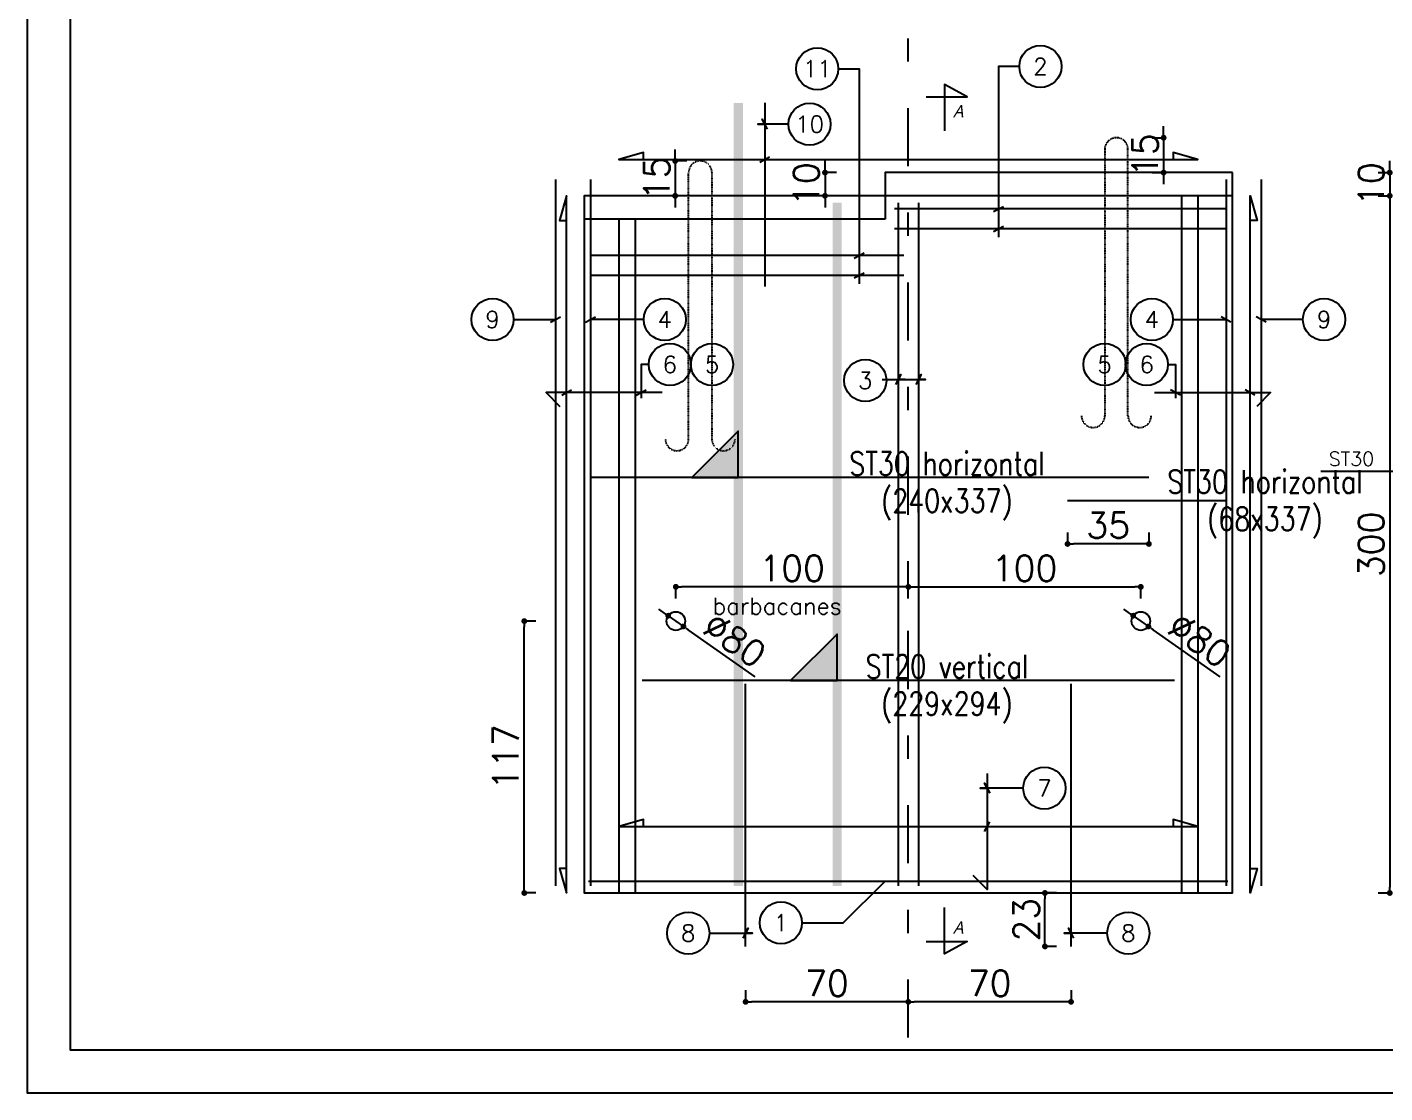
# Model space of a CAD drawing. Header units: millimetres. Extents: x -21776 to 63757, y -7870 to 8483.
# Drawn here: x 5602 to 6186, y -5309 to -4850 of the extents above; entities that cross this region are included whole.
import ezdxf
from ezdxf.enums import TextEntityAlignment as Align

# ---------------------------------------------------------------- set-up
doc = ezdxf.new("R2010")
doc.units = ezdxf.units.MM
doc.header["$PDMODE"] = 34
for name, pattern in [('CACHE', [9.525, 6.35, -3.175]), ('GrFeatureAxis', [0.85, 0.25, -0.2, 0.1, -0.2, 0.1]), ('HIDDEN2', [0.1875, 0.125, -0.0625])]:
    doc.linetypes.add(name, pattern=pattern)
for name, color, linetype in [('1', 7, 'Continuous'), ('COTATION', 1, 'Continuous'), ('GO-CARTOUCHE', 7, 'Continuous'), ('GO-COTATION', 1, 'Continuous'), ('GO-TEXTE', 9, 'Continuous'), ('GO-TEXTE-ACIER', 3, 'Continuous'), ('Grid', 7, 'Continuous'), ('préfa v', 2, 'Continuous'), ('STR_barbacan', 160, 'Continuous'), ('STR_TS', 22, 'Continuous'), ('STR_TS_TXT', 7, 'Continuous'), ('STR_TXT', 102, 'Continuous'), ('STR_VOI-POT', 6, 'Continuous')]:
    doc.layers.add(name, color=color, linetype=linetype)
doc.styles.add('FIN', font='romans.shx')
doc.styles.add('Lucida', font='')
doc.styles.get("Standard").update_dxf_attribs({"font": 'romans.shx'})
doc.styles.add('TEXTE', font='romans.shx')
doc.styles.add('TEXTE TS', font='romans.shx', dxfattribs={"width": 0.7, "oblique": 15})
doc.styles.get('Lucida').set_extended_font_data('Lucida Sans', italic=True)
doc.dimstyles.new('COUPE-20', dxfattribs={"dimscale": 0.5, "dimtxt": 22, "dimasz": 5, "dimexe": 0.05, "dimexo": 0, "dimgap": 5, "dimtad": 1, "dimdsep": 46, "dimtxsty": 'Standard', "dimblk1": 'DOT', "dimblk2": 'DOT', "dimsah": 1, "dimcen": 0, "dimdle": 150, "dimclrd": 1, "dimclre": 1, "dimclrt": 7, "dimadec": 0, "dimazin": 0, "dimtfac": 1, "dimtix": 1, "dimtmove": 2, "dimatfit": 3, "dimldrblk": 'DOT', "dimfxl": 0, "dimtvp": 1, "dimtolj": 1, "dimtzin": 0, "dimarcsym": 0})

# ---------------------------------------------------------------- blocks, each defined once
blk = doc.blocks.new('_DOT')
at = {"color": 0, "linetype": 'ByBlock'}
blk.add_line((-0.5, 0), (-1, 0), dxfattribs=at)
at = {"color": 0, "linetype": 'ByBlock', "const_width": 0.5}
blk.add_lwpolyline([(-0.25, 0, 1), (0.25, 0, 1)], format="xyb", close=True, dxfattribs=at)
blk = doc.blocks.new('*D1430')
at = {"layer": 'DEFPOINTS', "color": 0}
for p in [(6038.96, -4913.03), (6038.96, -4923.03), (6188.01, -4923.03)]:
    blk.add_point(p, dxfattribs=at)
at = {"layer": 'STR_VOI-POT', "color": 1, "lineweight": -2}
for p, q in [((6188.01, -4910.53), (6188.01, -4908.03)), ((6183.01, -4913.03), (6188.03, -4913.03)), ((6188.01, -4913.03), (6188.01, -4923.03)), ((6183.01, -4923.03), (6188.03, -4923.03)), ((6188.01, -4925.53), (6188.01, -4928.03))]:
    blk.add_line(p, q, dxfattribs=at)
at = {"layer": 'STR_VOI-POT', "color": 1, "lineweight": -2, "xscale": 2.5, "yscale": 2.5, "zscale": 2.5}
for p, rotation in [((6188.01, -4913.03), 270), ((6188.01, -4923.03), 90)]:
    blk.add_blockref('_DOT', p, dxfattribs=dict(at, rotation=rotation))
at = {"layer": 'STR_VOI-POT', "color": 7, "insert": (6180.01, -4918.03), "char_height": 11, "attachment_point": 5, "rotation": 90}
blk.add_mtext('\\A1;10', dxfattribs=at)
blk = doc.blocks.new('*D1431')
at = {"layer": 'DEFPOINTS', "color": 0}
for p in [(6038.96, -4923.03), (6120.41, -5223.03), (6188.01, -5223.03)]:
    blk.add_point(p, dxfattribs=at)
at = {"layer": 'STR_VOI-POT', "color": 1, "lineweight": -2}
for p, q in [((6183.01, -4923.03), (6188.03, -4923.03)), ((6188.01, -4925.53), (6188.01, -5220.53)), ((6183.01, -5223.03), (6188.03, -5223.03))]:
    blk.add_line(p, q, dxfattribs=at)
at = {"layer": 'STR_VOI-POT', "color": 1, "lineweight": -2, "xscale": 2.5, "yscale": 2.5, "zscale": 2.5}
for p, rotation in [((6188.01, -4923.03), 90), ((6188.01, -5223.03), 270)]:
    blk.add_blockref('_DOT', p, dxfattribs=dict(at, rotation=rotation))
at = {"layer": 'STR_VOI-POT', "color": 7, "insert": (6180.01, -5073.03), "char_height": 11, "attachment_point": 5, "rotation": 90}
blk.add_mtext('\\A1;300', dxfattribs=at)
blk = doc.blocks.new('mrega')
at = {"layer": 'STR_TS_TXT', "style": 'TEXTE TS', "width": 0.8}
for tag, p in [('ST10', (14.48, 0)), ('DIM', (14.48, -16)), ('NOTE', (14.48, -32))]:
    blk.add_attdef(tag, text='', height=10, dxfattribs=at).set_placement(p, align=Align.CENTER)
blk = doc.blocks.new('A$C6F247267')
blk.add_hatch(color=256).paths.add_polyline_path([(0, -0.2), (-0.2, 0), (0, 0)])
blk.add_lwpolyline([(-0.2, 0), (0, 0), (0, -0.2), (-0.2, 0)])
blk = doc.blocks.new('*D1434')
at = {"layer": 'DEFPOINTS', "color": 0}
for p in [(6084.41, -5044.29), (6049.41, -5054.29), (6049.41, -5072.84)]:
    blk.add_point(p, dxfattribs=at)
at = {"layer": 'STR_VOI-POT', "color": 1, "lineweight": -2}
for p, q in [((6049.41, -5067.84), (6049.41, -5072.87)), ((6084.41, -5067.84), (6084.41, -5072.87)), ((6081.91, -5072.84), (6051.91, -5072.84))]:
    blk.add_line(p, q, dxfattribs=at)
at = {"layer": 'STR_VOI-POT', "color": 1, "lineweight": -2, "xscale": 2.5, "yscale": 2.5, "zscale": 2.5, "rotation": 180}
blk.add_blockref('_DOT', (6049.41, -5072.84), dxfattribs=at)
at = {"layer": 'STR_VOI-POT', "color": 1, "lineweight": -2, "xscale": 2.5, "yscale": 2.5, "zscale": 2.5}
blk.add_blockref('_DOT', (6084.41, -5072.84), dxfattribs=at)
at = {"layer": 'STR_VOI-POT', "color": 7, "insert": (6066.91, -5064.84), "char_height": 11, "attachment_point": 5}
blk.add_mtext('\\A1;35', dxfattribs=at)
blk = doc.blocks.new('*D1436')
at = {"layer": 'DEFPOINTS', "color": 0}
for p in [(6050.91, -5246.03), (5980.91, -5269.87), (5980.91, -5285.27)]:
    blk.add_point(p, dxfattribs=at)
at = {"layer": 'GO-COTATION', "color": 1, "lineweight": -2}
for p, q in [((6050.91, -5264.87), (6050.91, -5269.9)), ((5980.91, -5274.87), (5980.91, -5269.85)), ((6048.41, -5269.87), (5983.41, -5269.87))]:
    blk.add_line(p, q, dxfattribs=at)
at = {"layer": 'GO-COTATION', "color": 1, "lineweight": -2, "xscale": 2.5, "yscale": 2.5, "zscale": 2.5, "rotation": 180}
blk.add_blockref('_DOT', (5980.91, -5269.87), dxfattribs=at)
at = {"layer": 'GO-COTATION', "color": 1, "lineweight": -2, "xscale": 2.5, "yscale": 2.5, "zscale": 2.5}
blk.add_blockref('_DOT', (6050.91, -5269.87), dxfattribs=at)
at = {"layer": 'GO-COTATION', "color": 7, "insert": (6015.91, -5261.87), "char_height": 11, "attachment_point": 5}
blk.add_mtext('\\A1;70', dxfattribs=at)
blk = doc.blocks.new('*D1437')
at = {"layer": 'DEFPOINTS', "color": 0}
for p in [(5910.91, -5246.03), (5910.91, -5269.87), (5980.91, -5285.27)]:
    blk.add_point(p, dxfattribs=at)
at = {"layer": 'GO-COTATION', "color": 1, "lineweight": -2}
for p, q in [((5910.91, -5264.87), (5910.91, -5269.9)), ((5978.41, -5269.87), (5913.41, -5269.87)), ((5980.91, -5274.87), (5980.91, -5269.85))]:
    blk.add_line(p, q, dxfattribs=at)
at = {"layer": 'GO-COTATION', "color": 1, "lineweight": -2, "xscale": 2.5, "yscale": 2.5, "zscale": 2.5, "rotation": 180}
blk.add_blockref('_DOT', (5910.91, -5269.87), dxfattribs=at)
at = {"layer": 'GO-COTATION', "color": 1, "lineweight": -2, "xscale": 2.5, "yscale": 2.5, "zscale": 2.5}
blk.add_blockref('_DOT', (5980.91, -5269.87), dxfattribs=at)
at = {"layer": 'GO-COTATION', "color": 7, "insert": (5945.91, -5261.87), "char_height": 11, "attachment_point": 5}
blk.add_mtext('\\A1;70', dxfattribs=at)
blk = doc.blocks.new('*D1410')
at = {"layer": 'DEFPOINTS', "color": 0}
for p in [(5891.41, -4908.03), (5880.61, -4923.03), (5882.7, -4923.03)]:
    blk.add_point(p, dxfattribs=at)
at = {"layer": 'GO-COTATION', "color": 1, "lineweight": -2}
for p, q in [((5880.61, -4905.53), (5880.61, -4903.03)), ((5885.61, -4908.03), (5880.59, -4908.03)), ((5880.61, -4908.03), (5880.61, -4923.03)), ((5882.7, -4923.03), (5880.59, -4923.03)), ((5880.61, -4925.53), (5880.61, -4928.03))]:
    blk.add_line(p, q, dxfattribs=at)
at = {"layer": 'GO-COTATION', "color": 1, "lineweight": -2, "xscale": 2.5, "yscale": 2.5, "zscale": 2.5}
for p, rotation in [((5880.61, -4908.03), 270), ((5880.61, -4923.03), 90)]:
    blk.add_blockref('_DOT', p, dxfattribs=dict(at, rotation=rotation))
at = {"layer": 'GO-COTATION', "color": 7, "insert": (5872.61, -4915.53), "char_height": 11, "attachment_point": 5, "rotation": 90}
blk.add_mtext('\\A1;15', dxfattribs=at)
blk = doc.blocks.new('*D1411')
at = {"layer": 'DEFPOINTS', "color": 0}
for p in [(6070.41, -4898.03), (6079.11, -4913.03), (6090.74, -4913.03)]:
    blk.add_point(p, dxfattribs=at)
at = {"layer": 'GO-COTATION', "color": 1, "lineweight": -2}
for p, q in [((6090.74, -4895.53), (6090.74, -4893.03)), ((6085.74, -4898.03), (6090.76, -4898.03)), ((6090.74, -4898.03), (6090.74, -4913.03)), ((6085.74, -4913.03), (6090.76, -4913.03)), ((6090.74, -4915.53), (6090.74, -4918.03))]:
    blk.add_line(p, q, dxfattribs=at)
at = {"layer": 'GO-COTATION', "color": 1, "lineweight": -2, "xscale": 2.5, "yscale": 2.5, "zscale": 2.5}
for p, rotation in [((6090.74, -4898.03), 270), ((6090.74, -4913.03), 90)]:
    blk.add_blockref('_DOT', p, dxfattribs=dict(at, rotation=rotation))
at = {"layer": 'GO-COTATION', "color": 7, "insert": (6082.74, -4905.53), "char_height": 11, "attachment_point": 5, "rotation": 90}
blk.add_mtext('\\A1;15', dxfattribs=at)
blk = doc.blocks.new('*D1439')
at = {"layer": 'DEFPOINTS', "color": 0}
for p in [(5970.91, -4913.03), (5945.07, -4923.03), (5970.91, -4923.03)]:
    blk.add_point(p, dxfattribs=at)
at = {"layer": 'préfa v', "color": 1, "lineweight": -2}
for p, q in [((5945.07, -4910.53), (5945.07, -4908.03)), ((5950.07, -4913.03), (5945.04, -4913.03)), ((5945.07, -4913.03), (5945.07, -4923.03)), ((5950.07, -4923.03), (5945.04, -4923.03)), ((5945.07, -4925.53), (5945.07, -4928.03))]:
    blk.add_line(p, q, dxfattribs=at)
at = {"layer": 'préfa v', "color": 1, "lineweight": -2, "xscale": 2.5, "yscale": 2.5, "zscale": 2.5}
for p, rotation in [((5945.07, -4913.03), 270), ((5945.07, -4923.03), 90)]:
    blk.add_blockref('_DOT', p, dxfattribs=dict(at, rotation=rotation))
at = {"layer": 'préfa v', "color": 7, "insert": (5937.07, -4918.03), "char_height": 11, "attachment_point": 5, "rotation": 90}
blk.add_mtext('\\A1;10', dxfattribs=at)
blk = doc.blocks.new('*D2266')
at = {"layer": 'DEFPOINTS', "color": 0}
for p in [(6039.67, -5223.03), (6120.41, -5223.03), (6050.91, -5246.03)]:
    blk.add_point(p, dxfattribs=at)
at = {"layer": 'STR_barbacan', "color": 1, "lineweight": -2}
for p, q in [((6044.67, -5223.03), (6039.64, -5223.03)), ((6039.67, -5243.53), (6039.67, -5225.53)), ((6044.67, -5246.03), (6039.64, -5246.03))]:
    blk.add_line(p, q, dxfattribs=at)
at = {"layer": 'STR_barbacan', "color": 1, "lineweight": -2, "xscale": 2.5, "yscale": 2.5, "zscale": 2.5}
for p, rotation in [((6039.67, -5223.03), 90), ((6039.67, -5246.03), 270)]:
    blk.add_blockref('_DOT', p, dxfattribs=dict(at, rotation=rotation))
at = {"layer": 'STR_barbacan', "color": 7, "insert": (6031.67, -5234.53), "char_height": 11, "attachment_point": 5, "rotation": 90}
blk.add_mtext('\\A1;23', dxfattribs=at)
blk = doc.blocks.new('*D2314')
at = {"layer": 'DEFPOINTS', "color": 0}
for p in [(5880.91, -5091.3), (5880.91, -5106.03), (5980.91, -5223.03)]:
    blk.add_point(p, dxfattribs=at)
at = {"layer": 'STR_barbacan', "color": 1, "lineweight": -2}
for p, q in [((5880.91, -5096.3), (5880.91, -5091.27)), ((5978.41, -5091.3), (5883.41, -5091.3)), ((5980.91, -5096.3), (5980.91, -5091.27))]:
    blk.add_line(p, q, dxfattribs=at)
at = {"layer": 'STR_barbacan', "color": 1, "lineweight": -2, "xscale": 2.5, "yscale": 2.5, "zscale": 2.5, "rotation": 180}
blk.add_blockref('_DOT', (5880.91, -5091.3), dxfattribs=at)
at = {"layer": 'STR_barbacan', "color": 1, "lineweight": -2, "xscale": 2.5, "yscale": 2.5, "zscale": 2.5}
blk.add_blockref('_DOT', (5980.91, -5091.3), dxfattribs=at)
at = {"layer": 'STR_barbacan', "color": 7, "insert": (5930.91, -5083.3), "char_height": 11, "attachment_point": 5}
blk.add_mtext('\\A1;100', dxfattribs=at)
blk = doc.blocks.new('*D2315')
at = {"layer": 'DEFPOINTS', "color": 0}
for p in [(5815.72, -5106.03), (5880.91, -5106.03), (5841.41, -5223.03)]:
    blk.add_point(p, dxfattribs=at)
at = {"layer": 'STR_barbacan', "color": 1, "lineweight": -2}
for p, q in [((5820.72, -5106.03), (5815.69, -5106.03)), ((5815.72, -5220.53), (5815.72, -5108.53)), ((5820.72, -5223.03), (5815.69, -5223.03))]:
    blk.add_line(p, q, dxfattribs=at)
at = {"layer": 'STR_barbacan', "color": 1, "lineweight": -2, "xscale": 2.5, "yscale": 2.5, "zscale": 2.5}
for p, rotation in [((5815.72, -5106.03), 90), ((5815.72, -5223.03), 270)]:
    blk.add_blockref('_DOT', p, dxfattribs=dict(at, rotation=rotation))
at = {"layer": 'STR_barbacan', "color": 7, "insert": (5807.72, -5164.53), "char_height": 11, "attachment_point": 5, "rotation": 90}
blk.add_mtext('\\A1;117', dxfattribs=at)
blk = doc.blocks.new('*D2311')
at = {"layer": 'DEFPOINTS', "color": 0}
for p in [(6080.91, -5091.3), (6080.91, -5106.03), (5980.91, -5223.03)]:
    blk.add_point(p, dxfattribs=at)
at = {"layer": 'STR_barbacan', "color": 1, "lineweight": -2}
for p, q in [((5980.91, -5096.3), (5980.91, -5091.27)), ((5983.41, -5091.3), (6078.41, -5091.3)), ((6080.91, -5096.3), (6080.91, -5091.27))]:
    blk.add_line(p, q, dxfattribs=at)
at = {"layer": 'STR_barbacan', "color": 1, "lineweight": -2, "xscale": 2.5, "yscale": 2.5, "zscale": 2.5, "rotation": 180}
blk.add_blockref('_DOT', (5980.91, -5091.3), dxfattribs=at)
at = {"layer": 'STR_barbacan', "color": 1, "lineweight": -2, "xscale": 2.5, "yscale": 2.5, "zscale": 2.5}
blk.add_blockref('_DOT', (6080.91, -5091.3), dxfattribs=at)
at = {"layer": 'STR_barbacan', "color": 7, "insert": (6030.91, -5083.3), "char_height": 11, "attachment_point": 5}
blk.add_mtext('\\A1;100', dxfattribs=at)
blk = doc.blocks.new('*D2312')
at = {"layer": 'DEFPOINTS', "color": 0}
for p in [(5877.64, -5103.72), (5884.18, -5108.33)]:
    blk.add_point(p, dxfattribs=at)
at = {"layer": 'STR_barbacan', "color": 1, "lineweight": -2}
for p, q in [((5875.59, -5102.28), (5873.55, -5100.84)), ((5877.64, -5103.72), (5884.18, -5108.33)), ((5915.04, -5130.09), (5886.22, -5109.77))]:
    blk.add_line(p, q, dxfattribs=at)
at = {"layer": 'STR_barbacan', "color": 1, "lineweight": -2, "xscale": 2.5, "yscale": 2.5, "zscale": 2.5}
for p, rotation in [((5877.64, -5103.72), 324.8098080391959), ((5884.18, -5108.33), 144.8098080391959)]:
    blk.add_blockref('_DOT', p, dxfattribs=dict(at, rotation=rotation))
at = {"layer": 'STR_barbacan', "color": 7, "insert": (5906.26, -5114.12), "char_height": 11, "attachment_point": 5, "rotation": 324.80981}
blk.add_mtext('\\A1;∅80', dxfattribs=at)
blk = doc.blocks.new('*D2313')
at = {"layer": 'DEFPOINTS', "color": 0}
for p in [(6077.64, -5103.72), (6084.18, -5108.33)]:
    blk.add_point(p, dxfattribs=at)
at = {"layer": 'STR_barbacan', "color": 1, "lineweight": -2}
for p, q in [((6075.59, -5102.28), (6073.55, -5100.84)), ((6077.64, -5103.72), (6084.18, -5108.33)), ((6115.04, -5130.09), (6086.22, -5109.77))]:
    blk.add_line(p, q, dxfattribs=at)
at = {"layer": 'STR_barbacan', "color": 1, "lineweight": -2, "xscale": 2.5, "yscale": 2.5, "zscale": 2.5}
for p, rotation in [((6077.64, -5103.72), 324.8098080391906), ((6084.18, -5108.33), 144.8098080391906)]:
    blk.add_blockref('_DOT', p, dxfattribs=dict(at, rotation=rotation))
at = {"layer": 'STR_barbacan', "color": 7, "insert": (6106.26, -5114.12), "char_height": 11, "attachment_point": 5, "rotation": 324.80981}
blk.add_mtext('\\A1;∅80', dxfattribs=at)

msp = doc.modelspace()

# ---------------------------------------------------------------- linework, layer by layer
at = {"layer": '1', "color": 252, "linetype": 'HIDDEN2', "ltscale": 0.05}
for points in [[(6085.40091, -5017.71649, -1), (6075.40491, -5017.71649), (6075.40491, -4913.02724), (6075.40491, -4903.02524, 1), (6065.40891, -4903.02524), (6065.40891, -4913.02724), (6065.40891, -5017.71649, -1), (6055.41291, -5017.71649)], [(5876.41291, -5027.71649, 1), (5886.40891, -5027.71649), (5886.40891, -4923.02724), (5886.40891, -4913.02524, -1), (5896.40491, -4913.02524), (5896.40491, -4923.02724), (5896.40491, -5027.71649, 1), (5906.40091, -5027.71649)]]:
    msp.add_lwpolyline(points, format="xyb", dxfattribs=at)
at = {"layer": 'COTATION'}
for points in [[(5929.35944, -4892.22156), (5916.11967, -4892.22156), (5919.11967, -4892.22156), (5917.99835, -4890.10024), (5920.24099, -4894.34288)], [(5866.96456, -4907.40508), (5866.96456, -4904.40508), (5856.40691, -4907.40508), (6105.40691, -4907.40508), (6094.84927, -4904.40508), (6094.84927, -4907.40508)], [(5916.99835, -4908.5264), (5921.24099, -4906.28376)], [(5833.91632, -5212.46959), (5830.91632, -5212.46959), (5833.91632, -5223.02724), (5833.91632, -4923.02724), (5830.91632, -4933.58489), (5833.91632, -4933.58489)], [(6127.89751, -5212.46959), (6130.89751, -5212.46959), (6127.89751, -5223.02724), (6127.89751, -4923.02724), (6130.89751, -4933.58489), (6127.89751, -4933.58489)], [(6017.5427, -4929.82063), (6021.78534, -4927.57799)], [(6017.5427, -4938.38679), (6021.78534, -4936.14415)], [(5957.66819, -4949.82063), (5961.91083, -4947.57799)], [(5957.66819, -4958.38679), (5961.91083, -4956.14415)], [(5827.03874, -4977.36468), (5831.28138, -4975.12204)], [(5842.10425, -4977.36468), (5846.34689, -4975.12204)], [(6119.70958, -4977.36468), (6115.46694, -4975.12204)], [(6134.77509, -4977.36468), (6130.53244, -4975.12204)], [(5811.13489, -4976.24336), (5829.16006, -4976.24336)], [(5867.09145, -4976.24336), (5844.22557, -4976.24336)], [(6094.72238, -4976.24336), (6117.58826, -4976.24336)], [(6150.67894, -4976.24336), (6132.65376, -4976.24336)], [(5869.30114, -4995.61785), (5865.98173, -4995.61785), (5865.98173, -5010.10501)], [(6092.51269, -4995.61785), (6095.8321, -4995.61785), (6095.8321, -5010.10501)], [(5969.66884, -5002.03363), (5988.25786, -5002.03363), (5985.25786, -5002.03363), (5986.37918, -4999.91231), (5984.13654, -5004.15495)], [(5971.41256, -5002.03363), (5979.55597, -5002.03363), (5976.55597, -5002.03363), (5977.67729, -4999.91231), (5975.43465, -5004.15495)], [(5831.795, -5008.77651), (5836.03764, -5006.53387)], [(5863.86041, -5008.77651), (5868.10305, -5006.53387)], [(6097.95342, -5008.77651), (6093.71078, -5006.53387)], [(6130.01883, -5008.77651), (6125.77619, -5006.53387)], [(6158.39975, -5041.48575), (6197.82934, -5041.48575), (6194.82934, -5041.48575), (6195.95066, -5039.36442), (6193.70802, -5043.60707)], [(6030.38079, -5177.93751), (6011.79178, -5177.93751), (6014.79178, -5177.93751), (6013.67045, -5175.81619), (6015.9131, -5180.05883)], [(5866.96456, -5194.4673), (5866.96456, -5191.46731), (5856.40691, -5194.4673), (6105.40691, -5194.4673), (6094.84927, -5191.46731), (6094.84927, -5194.4673)], [(6013.67045, -5196.58862), (6015.9131, -5192.34598)], [(5935.16647, -5235.88967), (5952.87719, -5235.88967), (5970.73961, -5218.02724)], [(5895.3179, -5240.29344), (5913.90691, -5240.29344), (5910.90691, -5240.29344), (5912.02824, -5238.17212), (5909.78559, -5242.41476)], [(6066.49593, -5240.29344), (6047.90691, -5240.29344), (6050.90691, -5240.29344), (6049.78559, -5238.17212), (6052.02824, -5242.41476)]]:
    msp.add_lwpolyline(points, dxfattribs=at)
at = {"layer": 'GO-CARTOUCHE', "linetype": 'Continuous'}
for points in [[(6715.50626, -5309.04286), (6715.50626, -4521.54286), (5601.86991, -4521.54286), (5601.86991, -5309.04286)], [(6696.94751, -5290.48411), (6696.94751, -4540.10161), (5620.42866, -4540.10161), (5620.42866, -5290.48411)]]:
    msp.add_lwpolyline(points, close=True, dxfattribs=at)
at = {"layer": 'GO-COTATION'}
for points in [[(5950.79124, -4868.36785), (5959.78951, -4868.36785), (5959.78951, -4960.83497)], [(6028.66228, -4867.3779), (6019.66402, -4867.3779), (6019.66402, -4940.83497)]]:
    msp.add_lwpolyline(points, dxfattribs=at)
at = {"layer": 'GO-TEXTE', "flags": 128}
for points in [[(5988.54571, -4880.44747), (6006.19345, -4880.44747), (5996.5154, -4875.16741), (5996.5154, -4895.08889)], [(5988.54571, -5243.97744), (6006.19345, -5243.97744), (5996.5154, -5249.2575), (5996.5154, -5229.33602)]]:
    msp.add_lwpolyline(points, dxfattribs=at)
at = {"layer": 'GO-TEXTE-ACIER'}
for centre in [(6037.71904, -4867.3779), (5941.73448, -4868.36785), (5938.4162, -4892.22156), (5802.07813, -4976.24336), (5876.14822, -4976.24336), (6085.69468, -4976.24336), (6159.7357, -4976.24336), (5878.3579, -4995.61785), (5896.47143, -4995.61785), (6065.3424, -4995.61785), (6083.45593, -4995.61785), (5962.3961, -5002.4845), (6039.43755, -5177.93751), (5926.10971, -5235.88967), (5886.26114, -5240.29344), (6075.55269, -5240.29344)]:
    msp.add_circle(centre, 9.05676, dxfattribs=at)
at = {"layer": 'Grid', "color": 4, "linetype": 'GrFeatureAxis', "lineweight": 25, "ltscale": 100}
msp.add_line((5980.90691, -5285.26586), (5980.90691, -4661.55005), dxfattribs=at)
at = {"layer": 'préfa v'}
for points in [[(5970.90566, -4923.02724), (5841.40691, -4923.02724), (5841.40691, -5223.02724), (6120.40691, -5223.02724), (6120.40691, -4913.02724)], [(6120.40691, -4913.02724), (5970.90566, -4913.02724), (5970.90566, -4923.02724)], [(6120.40691, -4923.02724), (5970.90566, -4923.02724)], [(5970.90566, -4923.02724), (5970.90566, -4933.02724)], [(6098.40691, -4923.02724), (6098.40691, -5223.02724)], [(6105.40691, -4923.02724), (6105.40691, -5223.02724)], [(5970.90566, -4933.02724), (5841.40691, -4933.02724)], [(5856.40691, -4933.02724), (5856.40691, -5223.02724)], [(5863.40691, -4933.02724), (5863.40691, -5223.02724)]]:
    msp.add_lwpolyline(points, dxfattribs=at)
at = {"layer": 'STR_barbacan'}
for centre in [(5880.90691, -5106.02724), (6080.90691, -5106.02724)]:
    msp.add_circle(centre, 4, dxfattribs=at)
at = {"layer": 'STR_TS', "linetype": 'CACHE', "ltscale": 2, "const_width": 4}
msp.add_lwpolyline([(5907.76539, -5220.02724), (5907.76539, -4883.02724)], dxfattribs=at)
at = {"layer": 'STR_TS', "const_width": 4}
msp.add_lwpolyline([(5950.29692, -5220.02724), (5950.29692, -4926.02724)], dxfattribs=at)
at = {"layer": 'STR_TS', "color": 3}
for points in [[(6084.40691, -5044.29331), (5844.40691, -5044.29331)], [(6117.40691, -5054.29331), (6049.40691, -5054.29331)], [(6095.40691, -5131.60001), (5866.40691, -5131.60001)]]:
    msp.add_lwpolyline(points, dxfattribs=at)
at = {"layer": 'STR_VOI-POT'}
for points in [[(5919.11967, -4883.02724), (5919.11967, -4962.02724)], [(5829.16006, -4916.02724), (5829.16006, -5220.02724)], [(5844.22557, -4916.02724), (5844.22557, -5220.02724)], [(6117.58826, -4916.02724), (6117.58826, -5220.02724)], [(6132.65376, -4916.02724), (6132.65376, -5220.02724)], [(6117.40691, -4928.69931), (5974.91803, -4928.69931)], [(5976.55597, -4926.02724), (5976.55597, -5220.02724)], [(5985.25786, -4926.02724), (5985.25786, -5220.02724)], [(6117.40691, -4937.26547), (5974.91803, -4937.26547)], [(5978.91803, -4948.69931), (5844.40691, -4948.69931)], [(5978.91803, -4957.26547), (5844.40691, -4957.26547)], [(5875.06374, -5007.65519), (5825.06374, -5007.65519), (5831.04562, -5013.63707)], [(6086.75009, -5007.65519), (6136.75009, -5007.65519), (6130.7682, -5013.63707)], [(5910.90691, -5246.02724), (5910.90691, -5133.02724)], [(6050.90691, -5246.02724), (6050.90691, -5133.02724)], [(6014.79178, -5171.54697), (6014.79178, -5221.54697), (6008.80989, -5215.56508)], [(6118.40691, -5218.02724), (5843.40691, -5218.02724)]]:
    msp.add_lwpolyline(points, dxfattribs=at)

# ---------------------------------------------------------------- block references
at = {"layer": 'STR_TS', "xscale": -100, "yscale": 100, "zscale": 100, "rotation": 180}
for p in [(5907.76539, -5044.29331), (5950.29692, -5131.60001)]:
    msp.add_blockref('A$C6F247267', p, dxfattribs=at)
at = {"layer": 'STR_TS_TXT'}
ref = msp.add_blockref('mrega', (6011.99784, -5043.26694), dxfattribs=dict(at, xscale=-1))
ref.add_attrib('ST10', 'ST30 horizontal', dxfattribs={"height": 10, "style": 'TEXTE TS', "width": 0.8}).set_placement((5997.52165, -5043.26694), align=Align.CENTER)
ref.add_attrib('DIM', '(240x337)', dxfattribs={"height": 10, "style": 'TEXTE TS', "width": 0.8}).set_placement((5997.52165, -5059.26694), align=Align.CENTER)
ref = msp.add_blockref('mrega', (6148.80303, -5051.0451), dxfattribs=dict(at, xscale=-1))
ref.add_attrib('ST10', 'ST30 horizontal', dxfattribs={"height": 10, "style": 'TEXTE TS', "width": 0.8}).set_placement((6134.32684, -5051.0451), align=Align.CENTER)
ref.add_attrib('DIM', '(68x337)', dxfattribs={"height": 10, "style": 'TEXTE TS', "width": 0.8}).set_placement((6134.32684, -5067.0451), align=Align.CENTER)
ref = msp.add_blockref('mrega', (6011.99784, -5130.57364), dxfattribs=dict(at, xscale=-1))
ref.add_attrib('ST10', 'ST20 vertical', dxfattribs={"height": 10, "style": 'TEXTE TS', "width": 0.8}).set_placement((5997.52165, -5130.57364), align=Align.CENTER)
ref.add_attrib('DIM', '(229x294)', dxfattribs={"height": 10, "style": 'TEXTE TS', "width": 0.8}).set_placement((5997.52165, -5146.57364), align=Align.CENTER)

# ---------------------------------------------------------------- texts
at = {"layer": 'GO-TEXTE', "linetype": 'Continuous', "style": 'Lucida'}
for rotation, p in [(0.00179755, (6000.13055, -4889.24023)), (359.99820245, (6000.13038, -5240.50468))]:
    msp.add_text('A', height=5.32, rotation=rotation, dxfattribs=at).set_placement(p)
at = {"layer": 'GO-TEXTE-ACIER', "style": 'TEXTE'}
for s, p in [('11', (5941.73448, -4868.36785)), ('2', (6037.71904, -4867.3779)), ('10', (5938.4162, -4892.22156)), ('9', (5802.07813, -4976.24336)), ('4', (5876.14822, -4976.24336)), ('4', (6085.66561, -4976.24336)), ('9', (6159.7357, -4976.24336)), ('6', (5878.3579, -4995.61785)), ('5', (5896.47143, -4995.61785)), ('5', (6065.3424, -4995.61785)), ('6', (6083.45593, -4995.61785)), ('3', (5962.3961, -5002.4845)), ('7', (6039.43755, -5177.93751)), ('1', (5926.10971, -5235.88967)), ('8', (5886.26114, -5240.29344)), ('8', (6075.55269, -5240.29344))]:
    msp.add_text(s, height=7.2, dxfattribs=at).set_placement(p, align=Align.MIDDLE_CENTER)
at = {"layer": 'STR_barbacan', "style": 'TEXTE'}
msp.add_text('barbacanes', height=7.2, dxfattribs=at).set_placement((5924.48484, -5099.55331), align=Align.MIDDLE_CENTER)
at = {"layer": 'STR_TXT', "style": 'FIN'}
msp.add_text('ST30', height=6, dxfattribs=at).set_placement((6171.51926, -5039.21289), align=Align.CENTER)

# ---------------------------------------------------------------- dimensions: what is measured, and where the dimension line sits
at = {"layer": 'GO-COTATION'}
for base, p1, p2, angle, picture, middle in [((6090.73638, -4913.02724), (6070.40691, -4898.02724), (6079.11202, -4913.02724), 90, '*D1411', (6082.73638, -4905.52724)), ((5880.6125, -4923.02724), (5891.40691, -4908.02724), (5882.70181, -4923.02724), 90, '*D1410', (5872.6125, -4915.52724)), ((5910.90691, -5269.87477), (5980.90691, -5285.26586), (5910.90691, -5246.02724), 180, '*D1437', (5945.90691, -5261.87477)), ((5980.90691, -5269.87477), (6050.90691, -5246.02724), (5980.90691, -5285.26586), 180, '*D1436', (6015.90691, -5261.87477))]:
    dim = msp.add_linear_dim(base=base, p1=p1, p2=p2, angle=angle, dimstyle='COUPE-20', dxfattribs=at)
    dim.commit()
    dim.dimension.update_dxf_attribs({"geometry": picture, "text_midpoint": middle})
at = {"layer": 'préfa v'}
dim = msp.add_linear_dim(base=(5945.06621, -4923.02724), p1=(5970.90566, -4913.02724), p2=(5970.90566, -4923.02724), angle=90, dimstyle='COUPE-20', dxfattribs=at)
dim.commit()
dim.dimension.update_dxf_attribs({"geometry": '*D1439', "text_midpoint": (5937.06621, -4918.02724)})
at = {"layer": 'STR_barbacan'}
dim = msp.add_linear_dim(base=(5880.90691, -5091.2989), p1=(5980.90691, -5223.02724), p2=(5880.90691, -5106.02724), dimstyle='COUPE-20', dxfattribs=at)
dim.commit()
dim.dimension.update_dxf_attribs({"geometry": '*D2314', "text_midpoint": (5930.90691, -5083.2989)})
for base, p1, p2, angle, picture, middle in [((6080.90691, -5091.2989), (5980.90691, -5223.02724), (6080.90691, -5106.02724), 180, '*D2311', (6030.90691, -5083.2989)), ((5815.71923, -5106.02724), (5841.40691, -5223.02724), (5880.90691, -5106.02724), 90, '*D2315', (5807.71923, -5164.52724)), ((6039.66692, -5223.02724), (6050.90691, -5246.02724), (6120.40691, -5223.02724), 90, '*D2266', (6031.66692, -5234.52724))]:
    dim = msp.add_linear_dim(base=base, p1=p1, p2=p2, angle=angle, dimstyle='COUPE-20', dxfattribs=at)
    dim.commit()
    dim.dimension.update_dxf_attribs({"geometry": picture, "text_midpoint": middle})
for p1, p2, picture, middle in [((5877.63794, -5103.72207), (5884.17589, -5108.33241), '*D2312', (5906.25967, -5114.11614)), ((6077.63794, -5103.72207), (6084.17589, -5108.33241), '*D2313', (6106.25967, -5114.11614))]:
    dim = msp.add_diameter_dim_2p(p1=p1, p2=p2, dimstyle='COUPE-20', override={"dimlfac": 10}, dxfattribs=at)
    dim.commit()
    dim.dimension.update_dxf_attribs({"geometry": picture, "text_midpoint": middle})
at = {"layer": 'STR_VOI-POT'}
for base, p1, p2, angle, picture, middle in [((6188.00605, -4923.02724), (6038.95566, -4913.02724), (6038.95566, -4923.02724), 90, '*D1430', (6180.00605, -4918.02724)), ((6188.00605, -5223.02724), (6038.95566, -4923.02724), (6120.40691, -5223.02724), 90, '*D1431', (6180.00605, -5073.02724)), ((6049.40691, -5072.84004), (6084.40691, -5044.29331), (6049.40691, -5054.29331), 180, '*D1434', (6066.90691, -5064.84004))]:
    dim = msp.add_linear_dim(base=base, p1=p1, p2=p2, angle=angle, dimstyle='COUPE-20', dxfattribs=at)
    dim.commit()
    dim.dimension.update_dxf_attribs({"geometry": picture, "text_midpoint": middle})

doc.saveas('drawing.dxf')
